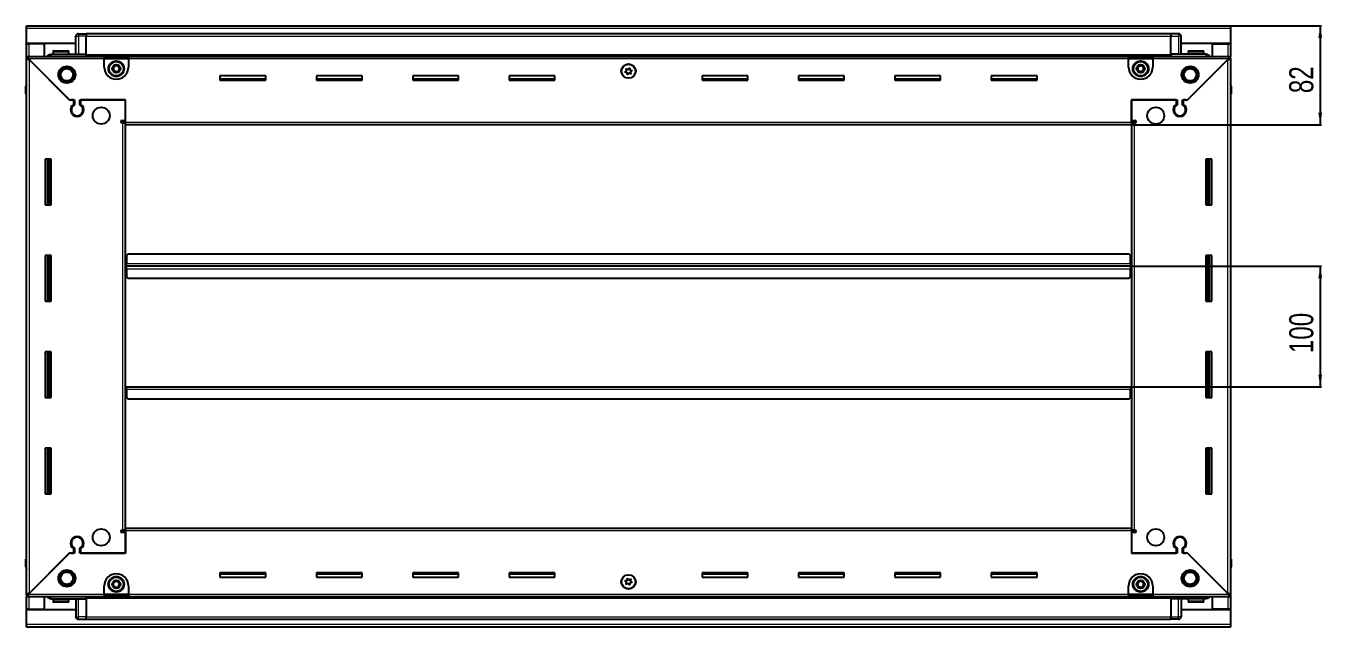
# Model space of a CAD drawing. Header units: millimetres. Extents: x 1415 to 5100, y -465 to 1603.
# Drawn here: x 4024 to 5100, y 927 to 1426 of the extents above; entities that cross this region are included whole.
import ezdxf

# ---------------------------------------------------------------- set-up
doc = ezdxf.new("R2010")
doc.units = ezdxf.units.MM
doc.layers.add('FORMAT', color=7, linetype='Continuous')
doc.styles.add('SLDTEXTSTYLE0', font='TXT', dxfattribs={"width": 0.75})
doc.dimstyles.new('SLDDIMSTYLE0', dxfattribs={"dimtxt": 20, "dimasz": 10, "dimexe": 0, "dimexo": 0.0625, "dimgap": 5, "dimtad": 2, "dimdec": 1, "dimrnd": 1e-09, "dimzin": 12, "dimdsep": 46, "dimtxsty": 'SLDTEXTSTYLE0', "dimsah": 1, "dimcen": 0.09, "dimadec": 0, "dimazin": 3, "dimtfac": 1, "dimtofl": 0, "dimtmove": 0, "dimatfit": 3, "dimfxl": 0, "dimfrac": 2, "dimtolj": 1, "dimtzin": 12, "dimarcsym": 0})

# ---------------------------------------------------------------- blocks, each defined once
blk = doc.blocks.new('_D_6')
at = {"layer": 'FORMAT'}
for p, q in [((5024, 1425.8), (5099.5, 1425.8)), ((5098.5, 1425.8), (5098.5, 1343.8)), ((4942, 1343.8), (5099.5, 1343.8))]:
    blk.add_line(p, q, dxfattribs=at)
for points in [[(5098.5, 1425.8), (5096.9, 1415.8), (5100, 1415.8)], [(5098.5, 1343.8), (5100, 1353.8), (5096.9, 1353.8)]]:
    blk.add_solid(points, dxfattribs=at)
at = {"layer": 'FORMAT', "insert": (5072.7, 1370), "char_height": 20, "attachment_point": 1, "rotation": 90, "style": 'SLDTEXTSTYLE0'}
blk.add_mtext('82', dxfattribs=at)
blk = doc.blocks.new('_D_7')
at = {"layer": 'FORMAT'}
for p, q in [((4941, 1226.3), (5099.5, 1226.3)), ((5098.5, 1226.3), (5098.5, 1126.3)), ((4941, 1126.3), (5099.5, 1126.3))]:
    blk.add_line(p, q, dxfattribs=at)
for points in [[(5098.5, 1226.3), (5096.9, 1216.3), (5100, 1216.3)], [(5098.5, 1126.3), (5100, 1136.3), (5096.9, 1136.3)]]:
    blk.add_solid(points, dxfattribs=at)
at = {"layer": 'FORMAT', "insert": (5072.7, 1154.2), "char_height": 20, "attachment_point": 1, "rotation": 90, "style": 'SLDTEXTSTYLE0'}
blk.add_mtext('100', dxfattribs=at)

msp = doc.modelspace()

# ---------------------------------------------------------------- linework, layer by layer
at = {"color": 7, "linetype": 'Continuous', "lineweight": 25}
for p, q in [((4024.96, 1425.82), (5023.96, 1425.82)), ((4024.96, 1423.72), (4024.96, 1425.82)), ((4024.96, 1411.32), (4024.96, 1423.72)), ((5023.96, 1425.82), (5023.96, 1423.72)), ((5023.96, 1423.72), (5023.96, 1411.32)), ((4065.96, 1411.32), (4024.96, 1411.32)), ((4024.96, 1410.82), (4024.96, 1411.32)), ((4024.96, 1400.57), (4024.96, 1410.82)), ((4024.96, 1410.82), (4027.06, 1410.82)), ((4026.46, 1410.82), (4026.46, 1411.32)), ((4039.96, 1410.82), (4027.06, 1410.82)), ((4039.96, 1400.57), (4039.96, 1410.82)), ((4065.96, 1402.32), (4065.96, 1417.32)), ((4066.63, 1418.82), (4066.63, 1418.82)), ((4067.96, 1419.32), (4074.46, 1419.32)), ((4067.96, 1419.32), (4074.46, 1419.32)), ((4074.46, 1419.32), (4074.46, 1419.32)), ((4074.46, 1419.32), (4074.46, 1419.32)), ((4074.46, 1419.32), (4074.46, 1417.32)), ((4974.46, 1419.17), (4074.46, 1419.17)), ((4074.46, 1402.32), (4074.46, 1417.32)), ((4974.46, 1419.32), (4974.46, 1419.32)), ((4980.96, 1419.32), (4974.46, 1419.32)), ((4980.96, 1419.32), (4974.46, 1419.32)), ((4974.46, 1419.32), (4974.46, 1417.32)), ((4974.46, 1402.32), (4974.46, 1417.32)), ((4982.96, 1417.32), (4982.96, 1417.32)), ((4982.96, 1402.32), (4982.96, 1417.32)), ((5023.96, 1411.32), (4982.96, 1411.32)), ((5008.96, 1410.82), (5021.86, 1410.82)), ((5008.96, 1400.57), (5008.96, 1410.82)), ((5021.86, 1410.82), (5023.96, 1410.82)), ((5022.46, 1410.82), (5022.46, 1411.32)), ((5023.96, 1410.82), (5023.96, 1411.32)), ((5023.96, 1410.82), (5023.96, 1400.57)), ((4024.96, 1399.07), (4024.96, 1400.57)), ((4024.96, 1400.57), (4025.96, 1400.57)), ((4024.96, 1398.57), (4024.96, 1399.07)), ((4024.96, 1399.07), (4025.96, 1399.07)), ((4024.96, 954.07), (4024.96, 1398.57)), ((4026.46, 1398.57), (4024.96, 1398.57)), ((4025.96, 1399.07), (4025.96, 1400.57)), ((4025.96, 1400.57), (4089.46, 1400.57)), ((4026.56, 1398.47), (4060.46, 1364.57)), ((4045.46, 1402.32), (4074.46, 1402.32)), ((4046.96, 1404.22), (4046.96, 1402.32)), ((4047.76, 1405.02), (4059.16, 1405.02)), ((4059.96, 1402.32), (4059.96, 1404.22)), ((4074.38, 1400.57), (4074.46, 1402.29)), ((4074.46, 1402.32), (4074.46, 1401.82)), ((4074.46, 1401.17), (4974.46, 1401.17)), ((4089.46, 1398.47), (4089.46, 1400.57)), ((4089.46, 1400.57), (4109.46, 1400.57)), ((4089.46, 1399.07), (4109.46, 1399.07)), ((4089.46, 1391.57), (4089.46, 1398.47)), ((4109.46, 1400.57), (4939.46, 1400.57)), ((4109.46, 1400.57), (4109.46, 1398.47)), ((4109.46, 1398.47), (4109.46, 1391.57)), ((4939.46, 1398.47), (4939.46, 1400.57)), ((4939.46, 1400.57), (4959.46, 1400.57)), ((4939.46, 1399.07), (4959.46, 1399.07)), ((4939.46, 1391.57), (4939.46, 1398.47)), ((4959.46, 1400.57), (4959.46, 1398.47)), ((4959.46, 1400.57), (5022.96, 1400.57)), ((4959.46, 1398.47), (4959.46, 1391.57)), ((5003.46, 1402.32), (4974.46, 1402.32)), ((4974.46, 1402.32), (4974.46, 1401.82)), ((4974.46, 1402.29), (4974.53, 1400.57)), ((4988.46, 1364.57), (5022.36, 1398.47)), ((4988.96, 1404.22), (4988.96, 1402.32)), ((4989.76, 1405.02), (5001.16, 1405.02)), ((5001.96, 1402.32), (5001.96, 1404.22)), ((5022.46, 1398.57), (5023.96, 1398.57)), ((5022.96, 1399.07), (5022.96, 1400.57)), ((5022.96, 1400.57), (5023.96, 1400.57)), ((5022.96, 1399.07), (5023.96, 1399.07)), ((5023.96, 1399.07), (5023.96, 1400.57)), ((5023.96, 1399.07), (5023.96, 1398.57)), ((5023.96, 1398.57), (5023.96, 954.07)), ((4061.16, 1363.87), (4027.06, 1397.97)), ((5021.86, 1397.97), (4987.76, 1363.87)), ((4223.46, 1384.32), (4185.46, 1384.32)), ((4185.46, 1384.32), (4185.46, 1380.82)), ((4223.46, 1381.57), (4185.46, 1381.57)), ((4185.46, 1380.82), (4223.46, 1380.82)), ((4223.46, 1380.82), (4223.46, 1384.32)), ((4303.46, 1384.32), (4265.46, 1384.32)), ((4265.46, 1384.32), (4265.46, 1380.82)), ((4303.46, 1381.57), (4265.46, 1381.57)), ((4265.46, 1380.82), (4303.46, 1380.82)), ((4303.46, 1380.82), (4303.46, 1384.32)), ((4383.46, 1384.32), (4345.46, 1384.32)), ((4345.46, 1384.32), (4345.46, 1380.82)), ((4383.46, 1381.57), (4345.46, 1381.57)), ((4345.46, 1380.82), (4383.46, 1380.82)), ((4383.46, 1380.82), (4383.46, 1384.32)), ((4463.46, 1384.32), (4425.46, 1384.32)), ((4425.46, 1384.32), (4425.46, 1380.82)), ((4463.46, 1381.57), (4425.46, 1381.57)), ((4425.46, 1380.82), (4463.46, 1380.82)), ((4463.46, 1380.82), (4463.46, 1384.32)), ((4623.46, 1384.32), (4585.46, 1384.32)), ((4585.46, 1384.32), (4585.46, 1380.82)), ((4623.46, 1381.57), (4585.46, 1381.57)), ((4585.46, 1380.82), (4623.46, 1380.82)), ((4623.46, 1380.82), (4623.46, 1384.32)), ((4703.46, 1384.32), (4665.46, 1384.32)), ((4665.46, 1384.32), (4665.46, 1380.82)), ((4703.46, 1381.57), (4665.46, 1381.57)), ((4665.46, 1380.82), (4703.46, 1380.82)), ((4703.46, 1380.82), (4703.46, 1384.32)), ((4783.46, 1384.32), (4745.46, 1384.32)), ((4745.46, 1384.32), (4745.46, 1380.82)), ((4783.46, 1381.57), (4745.46, 1381.57)), ((4745.46, 1380.82), (4783.46, 1380.82)), ((4783.46, 1380.82), (4783.46, 1384.32)), ((4863.46, 1384.32), (4825.46, 1384.32)), ((4825.46, 1384.32), (4825.46, 1380.82)), ((4863.46, 1381.57), (4825.46, 1381.57)), ((4825.46, 1380.82), (4863.46, 1380.82)), ((4863.46, 1380.82), (4863.46, 1384.32)), ((5023.96, 1377.15), (5023.96, 1377.15)), ((4024.46, 1375.82), (4024.46, 1369.32)), ((4024.46, 1369.32), (4024.46, 1375.82)), ((4024.46, 1369.32), (4024.46, 1369.32)), ((4024.96, 1369.32), (4024.46, 1369.32)), ((4024.61, 1369.32), (4024.61, 983.32)), ((5023.96, 1369.32), (5024.46, 1369.32)), ((5024.31, 983.32), (5024.31, 1369.32)), ((5024.46, 1375.82), (5024.46, 1369.32)), ((5024.46, 1369.32), (5024.46, 1375.82)), ((5024.46, 1369.32), (5024.46, 1369.32)), ((5024.46, 1369.32), (5024.46, 1369.32)), ((4060.46, 1364.57), (4064.66, 1364.57)), ((4061.86, 1364.57), (4061.16, 1363.87)), ((4063.96, 1364.57), (4061.86, 1364.57)), ((4063.96, 1364.57), (4063.96, 1360.68)), ((4064.66, 1364.57), (4064.66, 1360.29)), ((4069.26, 1364.57), (4106.96, 1364.57)), ((4069.26, 1360.29), (4069.26, 1364.57)), ((4069.96, 1360.68), (4069.96, 1364.57)), ((4106.96, 1364.57), (4069.96, 1364.57)), ((4106.96, 1347.32), (4106.96, 1364.57)), ((4106.96, 1345.92), (4106.96, 1364.57)), ((4941.96, 1364.57), (4941.96, 1347.32)), ((4978.96, 1364.57), (4941.96, 1364.57)), ((4941.96, 1364.57), (4979.66, 1364.57)), ((4941.96, 1345.92), (4941.96, 1364.57)), ((4978.96, 1364.57), (4978.96, 1360.68)), ((4979.66, 1364.57), (4979.66, 1360.29)), ((4984.26, 1364.57), (4988.46, 1364.57)), ((4984.26, 1360.29), (4984.26, 1364.57)), ((4987.06, 1364.57), (4984.96, 1364.57)), ((4984.96, 1360.68), (4984.96, 1364.57)), ((4987.76, 1363.87), (4987.06, 1364.57)), ((4064.96, 1351.71), (4064.96, 1350.95)), ((4104.11, 1347.32), (4106.96, 1347.32)), ((4104.86, 1345.32), (4104.11, 1345.32)), ((4104.86, 1345.32), (4106.96, 1345.32)), ((4106.96, 1346.32), (4104.96, 1346.32)), ((4104.96, 1346.32), (4104.96, 1345.32)), ((4106.96, 1343.82), (4106.96, 1345.92)), ((4941.96, 1347.32), (4944.81, 1347.32)), ((4943.96, 1346.32), (4941.96, 1346.32)), ((4941.96, 1345.92), (4941.96, 1343.82)), ((4941.96, 1345.32), (4944.06, 1345.32)), ((4943.96, 1345.32), (4943.96, 1346.32)), ((4944.81, 1345.32), (4944.06, 1345.32)), ((4983.96, 1351.71), (4983.96, 1350.95)), ((4106.96, 1008.82), (4106.96, 1343.82)), ((4941.96, 1343.82), (4106.96, 1343.82)), ((4941.96, 1343.82), (4941.96, 1008.82)), ((4045.46, 1315.32), (4040.46, 1315.32)), ((4040.46, 1315.32), (4040.46, 1277.32)), ((4042.61, 1277.32), (4042.61, 1315.32)), ((4044.4, 1277.32), (4044.4, 1315.32)), ((4044.43, 1277.32), (4044.43, 1315.32)), ((4045.46, 1277.32), (4045.46, 1315.32)), ((5003.46, 1315.32), (5003.46, 1277.32)), ((5008.46, 1315.32), (5003.46, 1315.32)), ((5004.48, 1315.32), (5004.48, 1277.32)), ((5004.51, 1315.32), (5004.51, 1277.32)), ((5006.31, 1315.32), (5006.31, 1277.32)), ((5008.46, 1277.32), (5008.46, 1315.32)), ((4040.46, 1277.32), (4045.46, 1277.32)), ((5003.46, 1277.32), (5008.46, 1277.32)), ((4045.46, 1235.32), (4040.46, 1235.32)), ((4040.46, 1235.32), (4040.46, 1197.32)), ((4042.61, 1197.32), (4042.61, 1235.32)), ((4044.4, 1197.32), (4044.4, 1235.32)), ((4044.43, 1197.32), (4044.43, 1235.32)), ((4045.46, 1197.32), (4045.46, 1235.32)), ((4107.71, 1226.32), (4106.96, 1226.32)), ((4107.96, 1229.17), (4107.71, 1229.17)), ((4107.71, 1229.17), (4107.71, 1226.32)), ((4107.71, 1226.32), (4107.71, 1223.47)), ((4108.96, 1236.32), (4107.96, 1235.32)), ((4107.96, 1235.32), (4107.96, 1228.42)), ((4107.96, 1226.32), (4107.96, 1228.42)), ((4107.96, 1224.22), (4107.96, 1226.32)), ((4940.96, 1226.32), (4107.96, 1226.32)), ((4939.96, 1236.32), (4108.96, 1236.32)), ((4940.96, 1235.32), (4939.96, 1236.32)), ((4940.96, 1228.42), (4940.96, 1235.32)), ((4941.21, 1229.17), (4940.96, 1229.17)), ((4940.96, 1228.42), (4940.96, 1226.32)), ((4940.96, 1226.32), (4940.96, 1224.22)), ((4941.21, 1226.32), (4941.21, 1229.17)), ((4941.21, 1223.47), (4941.21, 1226.32)), ((4941.96, 1226.32), (4941.21, 1226.32)), ((5003.46, 1235.32), (5003.46, 1197.32)), ((5008.46, 1235.32), (5003.46, 1235.32)), ((5004.48, 1235.32), (5004.48, 1197.32)), ((5004.51, 1235.32), (5004.51, 1197.32)), ((5006.31, 1235.32), (5006.31, 1197.32)), ((5008.46, 1197.32), (5008.46, 1235.32)), ((4107.71, 1223.47), (4107.96, 1223.47)), ((4107.96, 1224.22), (4107.96, 1217.32)), ((4107.96, 1217.32), (4108.96, 1216.32)), ((4108.96, 1216.32), (4939.96, 1216.32)), ((4939.96, 1216.32), (4940.96, 1217.32)), ((4940.96, 1217.32), (4940.96, 1224.22)), ((4940.96, 1223.47), (4941.21, 1223.47)), ((4040.46, 1197.32), (4045.46, 1197.32)), ((5003.46, 1197.32), (5008.46, 1197.32)), ((4045.46, 1155.32), (4040.46, 1155.32)), ((4040.46, 1155.32), (4040.46, 1117.32)), ((4042.61, 1117.32), (4042.61, 1155.32)), ((4044.4, 1117.32), (4044.4, 1155.32)), ((4044.43, 1117.32), (4044.43, 1155.32)), ((4045.46, 1117.32), (4045.46, 1155.32)), ((5003.46, 1155.32), (5003.46, 1117.32)), ((5008.46, 1155.32), (5003.46, 1155.32)), ((5004.48, 1155.32), (5004.48, 1117.32)), ((5004.51, 1155.32), (5004.51, 1117.32)), ((5006.31, 1155.32), (5006.31, 1117.32)), ((5008.46, 1117.32), (5008.46, 1155.32)), ((4106.96, 1126.32), (4107.71, 1126.32)), ((4107.71, 1126.32), (4107.71, 1123.47)), ((4107.71, 1123.47), (4107.96, 1123.47)), ((4107.96, 1124.22), (4107.96, 1126.32)), ((4107.96, 1126.32), (4940.96, 1126.32)), ((4107.96, 1124.22), (4107.96, 1117.32)), ((4940.96, 1126.32), (4940.96, 1124.22)), ((4940.96, 1117.32), (4940.96, 1124.22)), ((4940.96, 1123.47), (4941.21, 1123.47)), ((4941.21, 1123.47), (4941.21, 1126.32)), ((4941.21, 1126.32), (4941.96, 1126.32)), ((4040.46, 1117.32), (4045.46, 1117.32)), ((4107.96, 1117.32), (4108.96, 1116.32)), ((4108.96, 1116.32), (4939.96, 1116.32)), ((4939.96, 1116.32), (4940.96, 1117.32)), ((5003.46, 1117.32), (5008.46, 1117.32)), ((4045.46, 1075.32), (4040.46, 1075.32)), ((4040.46, 1075.32), (4040.46, 1037.32)), ((4042.61, 1037.32), (4042.61, 1075.32)), ((4044.4, 1037.32), (4044.4, 1075.32)), ((4044.43, 1037.32), (4044.43, 1075.32)), ((4045.46, 1037.32), (4045.46, 1075.32)), ((5003.46, 1075.32), (5003.46, 1037.32)), ((5008.46, 1075.32), (5003.46, 1075.32)), ((5004.48, 1075.32), (5004.48, 1037.32)), ((5004.51, 1075.32), (5004.51, 1037.32)), ((5006.31, 1075.32), (5006.31, 1037.32)), ((5008.46, 1037.32), (5008.46, 1075.32)), ((4040.46, 1037.32), (4045.46, 1037.32)), ((5003.46, 1037.32), (5008.46, 1037.32)), ((4064.96, 1001.7), (4064.96, 1000.94)), ((4104.11, 1007.32), (4104.86, 1007.32)), ((4106.96, 1005.32), (4104.11, 1005.32)), ((4106.96, 1007.32), (4104.86, 1007.32)), ((4104.96, 1007.32), (4104.96, 1006.32)), ((4104.96, 1006.32), (4106.96, 1006.32)), ((4106.96, 1006.72), (4106.96, 1008.82)), ((4106.96, 1008.82), (4941.96, 1008.82)), ((4106.96, 1006.72), (4106.96, 988.07)), ((4106.96, 988.07), (4106.96, 1005.32)), ((4941.96, 1008.82), (4941.96, 1006.72)), ((4944.06, 1007.32), (4941.96, 1007.32)), ((4941.96, 1006.72), (4941.96, 988.07)), ((4941.96, 1006.32), (4943.96, 1006.32)), ((4941.96, 1005.32), (4941.96, 988.07)), ((4944.81, 1005.32), (4941.96, 1005.32)), ((4943.96, 1006.32), (4943.96, 1007.32)), ((4944.06, 1007.32), (4944.81, 1007.32)), ((4983.96, 1001.7), (4983.96, 1000.94)), ((4063.96, 991.96), (4063.96, 988.07)), ((4064.66, 992.36), (4064.66, 988.07)), ((4069.26, 988.07), (4069.26, 992.36)), ((4069.96, 988.07), (4069.96, 991.96)), ((4978.96, 991.96), (4978.96, 988.07)), ((4979.66, 992.36), (4979.66, 988.07)), ((4984.26, 988.07), (4984.26, 992.36)), ((4984.96, 988.07), (4984.96, 991.96)), ((4024.46, 983.32), (4024.46, 983.32)), ((4024.46, 976.82), (4024.46, 983.32)), ((4024.46, 983.32), (4024.46, 983.32)), ((4024.46, 983.32), (4024.46, 976.82)), ((4024.96, 983.32), (4024.46, 983.32)), ((4060.46, 988.07), (4026.56, 954.17)), ((4027.06, 954.67), (4061.16, 988.77)), ((4064.66, 988.07), (4060.46, 988.07)), ((4061.16, 988.77), (4061.86, 988.07)), ((4061.86, 988.07), (4063.96, 988.07)), ((4106.96, 988.07), (4069.26, 988.07)), ((4069.96, 988.07), (4106.96, 988.07)), ((4941.96, 988.07), (4978.96, 988.07)), ((4979.66, 988.07), (4941.96, 988.07)), ((4988.46, 988.07), (4984.26, 988.07)), ((4984.96, 988.07), (4987.06, 988.07)), ((4987.06, 988.07), (4987.76, 988.77)), ((4987.76, 988.77), (5021.86, 954.67)), ((5022.36, 954.17), (4988.46, 988.07)), ((5023.96, 983.32), (5024.46, 983.32)), ((5024.46, 983.32), (5024.46, 983.32)), ((5024.46, 976.82), (5024.46, 983.32)), ((5024.46, 983.32), (5024.46, 976.82)), ((4024.96, 975.5), (4024.96, 975.5)), ((4223.46, 971.82), (4185.46, 971.82)), ((4185.46, 971.82), (4185.46, 968.32)), ((4185.46, 971.07), (4223.46, 971.07)), ((4185.46, 968.32), (4223.46, 968.32)), ((4223.46, 968.32), (4223.46, 971.82)), ((4303.46, 971.82), (4265.46, 971.82)), ((4265.46, 971.82), (4265.46, 968.32)), ((4265.46, 971.07), (4303.46, 971.07)), ((4265.46, 968.32), (4303.46, 968.32)), ((4303.46, 968.32), (4303.46, 971.82)), ((4383.46, 971.82), (4345.46, 971.82)), ((4345.46, 971.82), (4345.46, 968.32)), ((4345.46, 971.07), (4383.46, 971.07)), ((4345.46, 968.32), (4383.46, 968.32)), ((4383.46, 968.32), (4383.46, 971.82)), ((4463.46, 971.82), (4425.46, 971.82)), ((4425.46, 971.82), (4425.46, 968.32)), ((4425.46, 971.07), (4463.46, 971.07)), ((4425.46, 968.32), (4463.46, 968.32)), ((4463.46, 968.32), (4463.46, 971.82)), ((4623.46, 971.82), (4585.46, 971.82)), ((4585.46, 971.82), (4585.46, 968.32)), ((4585.46, 971.07), (4623.46, 971.07)), ((4585.46, 968.32), (4623.46, 968.32)), ((4623.46, 968.32), (4623.46, 971.82)), ((4703.46, 971.82), (4665.46, 971.82)), ((4665.46, 971.82), (4665.46, 968.32)), ((4665.46, 971.07), (4703.46, 971.07)), ((4665.46, 968.32), (4703.46, 968.32)), ((4703.46, 968.32), (4703.46, 971.82)), ((4783.46, 971.82), (4745.46, 971.82)), ((4745.46, 971.82), (4745.46, 968.32)), ((4745.46, 971.07), (4783.46, 971.07)), ((4745.46, 968.32), (4783.46, 968.32)), ((4783.46, 968.32), (4783.46, 971.82)), ((4863.46, 971.82), (4825.46, 971.82)), ((4825.46, 971.82), (4825.46, 968.32)), ((4825.46, 971.07), (4863.46, 971.07)), ((4825.46, 968.32), (4863.46, 968.32)), ((4863.46, 968.32), (4863.46, 971.82)), ((4089.46, 954.17), (4089.46, 961.07)), ((4109.46, 961.07), (4109.46, 954.17)), ((4939.46, 954.17), (4939.46, 961.07)), ((4959.46, 961.07), (4959.46, 954.17)), ((4024.96, 953.57), (4024.96, 954.07)), ((4026.46, 954.07), (4024.96, 954.07)), ((4024.96, 953.57), (4024.96, 952.07)), ((4025.96, 953.57), (4024.96, 953.57)), ((4024.96, 941.82), (4024.96, 952.07)), ((4025.96, 952.07), (4024.96, 952.07)), ((4025.96, 953.57), (4025.96, 952.07)), ((4089.46, 952.07), (4025.96, 952.07)), ((4039.96, 941.82), (4039.96, 952.07)), ((4045.46, 950.32), (4074.46, 950.32)), ((4046.96, 950.32), (4046.96, 948.42)), ((4051.53, 947.62), (4047.76, 947.62)), ((4059.16, 947.62), (4051.53, 947.62)), ((4059.96, 948.42), (4059.96, 950.32)), ((4065.96, 950.32), (4065.96, 935.32)), ((4074.46, 950.36), (4074.38, 952.07)), ((4974.46, 951.47), (4074.46, 951.47)), ((4074.46, 950.32), (4074.46, 950.82)), ((4074.46, 950.32), (4074.46, 935.32)), ((4089.46, 952.07), (4089.46, 954.17)), ((4109.46, 953.57), (4089.46, 953.57)), ((4109.46, 952.07), (4089.46, 952.07)), ((4109.46, 954.17), (4109.46, 952.07)), ((4939.46, 952.07), (4109.46, 952.07)), ((4939.46, 952.07), (4939.46, 954.17)), ((4959.46, 953.57), (4939.46, 953.57)), ((4959.46, 952.07), (4939.46, 952.07)), ((4959.46, 954.17), (4959.46, 952.07)), ((5022.96, 952.07), (4959.46, 952.07)), ((4974.53, 952.07), (4974.46, 950.36)), ((4974.46, 950.32), (4974.46, 950.82)), ((5003.46, 950.32), (4974.46, 950.32)), ((4974.46, 950.32), (4974.46, 935.32)), ((4982.96, 950.32), (4982.96, 935.32)), ((4988.96, 950.32), (4988.96, 948.42)), ((4996.75, 947.62), (4989.76, 947.62)), ((5001.16, 947.62), (4996.75, 947.62)), ((5001.96, 948.42), (5001.96, 950.32)), ((5008.96, 941.82), (5008.96, 952.07)), ((5022.46, 954.07), (5023.96, 954.07)), ((5022.96, 953.57), (5022.96, 952.07)), ((5023.96, 953.57), (5022.96, 953.57)), ((5023.96, 952.07), (5022.96, 952.07)), ((5023.96, 954.07), (5023.96, 953.57)), ((5023.96, 953.57), (5023.96, 952.07)), ((5023.96, 952.07), (5023.96, 941.82)), ((4027.06, 941.82), (4024.96, 941.82)), ((4024.96, 941.32), (4024.96, 941.82)), ((4024.96, 928.92), (4024.96, 941.32)), ((4024.96, 941.32), (4065.96, 941.32)), ((4026.46, 941.32), (4026.46, 941.82)), ((4027.06, 941.82), (4039.96, 941.82)), ((4982.96, 941.32), (5023.96, 941.32)), ((5021.86, 941.82), (5008.96, 941.82)), ((5023.96, 941.82), (5021.86, 941.82)), ((5022.46, 941.32), (5022.46, 941.82)), ((5023.96, 941.32), (5023.96, 941.82)), ((5023.96, 941.32), (5023.96, 928.92)), ((4024.96, 926.82), (4024.96, 928.92)), ((5023.96, 926.82), (4024.96, 926.82)), ((4065.96, 935.32), (4065.96, 935.32)), ((4067.96, 933.32), (4074.46, 933.32)), ((4067.96, 933.32), (4074.46, 933.32)), ((4074.46, 933.32), (4074.46, 935.32)), ((4074.46, 933.47), (4974.46, 933.47)), ((4074.46, 933.32), (4074.46, 933.32)), ((4974.46, 933.32), (4974.46, 935.32)), ((4980.96, 933.32), (4974.46, 933.32)), ((4974.46, 933.32), (4974.46, 933.32)), ((4974.46, 933.32), (4974.46, 933.32)), ((4980.96, 933.32), (4974.46, 933.32)), ((4982.28, 933.82), (4982.28, 933.82)), ((5023.96, 928.92), (5023.96, 926.82))]:
    msp.add_line(p, q, dxfattribs=at)
at = {"color": 8, "linetype": 'Continuous', "lineweight": 18}
for p, q in [((5023.96, 1423.72), (4024.96, 1423.72)), ((4027.06, 1410.82), (4027.06, 1411.32)), ((4027.06, 1400.57), (4027.06, 1410.82)), ((4065.96, 1417.32), (4067.96, 1417.32)), ((4067.96, 1419.32), (4067.96, 1417.32)), ((4067.96, 1417.32), (4067.96, 1402.32)), ((4074.46, 1417.32), (4067.96, 1417.32)), ((4974.46, 1417.17), (4074.46, 1417.17)), ((4974.46, 1417.32), (4980.96, 1417.32)), ((4980.96, 1419.32), (4980.96, 1417.32)), ((4982.96, 1417.32), (4980.96, 1417.32)), ((4980.96, 1417.32), (4980.96, 1402.32)), ((5021.86, 1411.32), (5021.86, 1410.82)), ((5021.86, 1410.82), (5021.86, 1400.57)), ((4089.46, 1398.47), (4026.56, 1398.47)), ((4046.96, 1404.22), (4059.96, 1404.22)), ((4974.46, 1401.82), (4074.46, 1401.82)), ((4974.46, 1400.59), (4074.46, 1400.59)), ((4089.46, 1398.47), (4109.46, 1398.47)), ((4939.46, 1398.47), (4109.46, 1398.47)), ((4939.46, 1398.47), (4959.46, 1398.47)), ((5022.36, 1398.47), (4959.46, 1398.47)), ((4988.96, 1404.22), (5001.96, 1404.22)), ((4027.06, 1397.97), (4027.06, 954.67)), ((5021.86, 954.67), (5021.86, 1397.97)), ((4024.96, 1375.82), (4024.46, 1375.82)), ((5023.96, 1375.82), (5024.46, 1375.82)), ((4104.86, 1007.32), (4104.86, 1345.32)), ((4106.96, 1345.92), (4941.96, 1345.92)), ((4944.06, 1345.32), (4944.06, 1007.32)), ((4041.96, 1315.32), (4041.96, 1277.32)), ((4043.19, 1315.32), (4043.19, 1277.32)), ((5005.72, 1277.32), (5005.72, 1315.32)), ((5006.96, 1277.32), (5006.96, 1315.32)), ((4041.96, 1235.32), (4041.96, 1197.32)), ((4043.19, 1235.32), (4043.19, 1197.32)), ((4940.96, 1228.42), (4107.96, 1228.42)), ((5005.72, 1197.32), (5005.72, 1235.32)), ((5006.96, 1197.32), (5006.96, 1235.32)), ((4107.96, 1224.22), (4940.96, 1224.22)), ((4041.96, 1155.32), (4041.96, 1117.32)), ((4043.19, 1155.32), (4043.19, 1117.32)), ((5005.72, 1117.32), (5005.72, 1155.32)), ((5006.96, 1117.32), (5006.96, 1155.32)), ((4107.96, 1124.22), (4940.96, 1124.22)), ((4041.96, 1075.32), (4041.96, 1037.32)), ((4043.19, 1075.32), (4043.19, 1037.32)), ((5005.72, 1037.32), (5005.72, 1075.32)), ((5006.96, 1037.32), (5006.96, 1075.32)), ((4941.96, 1006.72), (4106.96, 1006.72)), ((4024.96, 976.82), (4024.46, 976.82)), ((5023.96, 976.82), (5024.46, 976.82)), ((4026.56, 954.17), (4089.46, 954.17)), ((4027.06, 941.82), (4027.06, 952.07)), ((4051.26, 948.42), (4046.96, 948.42)), ((4059.96, 948.42), (4051.26, 948.42)), ((4067.96, 935.32), (4067.96, 950.32)), ((4074.46, 952.06), (4974.46, 952.06)), ((4074.46, 950.82), (4974.46, 950.82)), ((4109.46, 954.17), (4089.46, 954.17)), ((4109.46, 954.17), (4939.46, 954.17)), ((4959.46, 954.17), (4939.46, 954.17)), ((4959.46, 954.17), (5022.36, 954.17)), ((4980.96, 935.32), (4980.96, 950.32)), ((4996.93, 948.42), (4988.96, 948.42)), ((5001.96, 948.42), (4996.93, 948.42)), ((5021.86, 952.07), (5021.86, 941.82)), ((4027.06, 941.32), (4027.06, 941.82)), ((5021.86, 941.82), (5021.86, 941.32)), ((5023.96, 928.92), (4024.96, 928.92)), ((4065.96, 935.32), (4067.96, 935.32)), ((4067.96, 933.32), (4067.96, 935.32)), ((4074.46, 935.32), (4067.96, 935.32)), ((4074.46, 935.47), (4974.46, 935.47)), ((4974.46, 935.32), (4980.96, 935.32)), ((4982.96, 935.32), (4980.96, 935.32)), ((4980.96, 933.32), (4980.96, 935.32))]:
    msp.add_line(p, q, dxfattribs=at)
at = {"color": 7, "linetype": 'Continuous', "lineweight": 25, "flags": 128}
for points in [[(4982.81, 1418.08), (4982.92, 1417.71), (4982.96, 1417.32)], [(4066.1, 934.57), (4065.99, 934.93), (4065.96, 935.32)]]:
    msp.add_lwpolyline(points, dxfattribs=at)
at = {"color": 7, "linetype": 'Continuous', "lineweight": 25}
for centre, radius in [((4058.46, 1385.32), 7), ((4058.46, 1385.32), 6.03), ((4058.46, 1385.32), 5.1), ((4099.46, 1390.32), 6.5), ((4099.46, 1390.32), 3.46), ((4524.46, 1388.32), 6), ((4524.46, 1388.17), 5.79), ((4524.46, 1388.17), 1.85), ((4949.46, 1390.32), 6.5), ((4949.46, 1390.32), 3.46), ((4990.46, 1385.32), 7), ((4990.46, 1385.32), 6.03), ((4990.46, 1385.32), 5.1), ((4086.96, 1351.32), 7), ((4961.96, 1351.32), 7), ((4086.96, 1001.32), 7), ((4961.96, 1001.32), 7), ((4058.46, 967.32), 7), ((4058.46, 967.32), 6.03), ((4058.46, 967.32), 5.1), ((4099.46, 962.32), 6.5), ((4524.46, 964.32), 6), ((4524.46, 964.47), 5.79), ((4949.46, 962.32), 6.5), ((4990.46, 967.32), 7), ((4990.46, 967.32), 6.03), ((4990.46, 967.32), 5.1), ((4099.46, 962.32), 3.46), ((4524.46, 964.47), 1.85), ((4949.46, 962.32), 3.46)]:
    msp.add_circle(centre, radius, dxfattribs=at)
at = {"color": 8, "linetype": 'Continuous', "lineweight": 18}
for centre in [(4099.46, 1390.32), (4949.46, 1390.32), (4099.46, 962.32), (4949.46, 962.32)]:
    msp.add_circle(centre, 5.7, dxfattribs=at)
at = {"color": 7, "linetype": 'Continuous', "lineweight": 25}
for centre, radius, start, end in [((4067.96, 1417.32), 2, 90, 180), ((4067.96, 1417.32), 2, 90, 131.40962), ((4980.96, 1417.32), 2, 0, 90), ((4047.76, 1404.22), 0.8, 90, 180), ((4059.16, 1404.22), 0.8, 0, 90), ((4065.76, 1402.52), 0.2, 270, 0), ((4983.16, 1402.52), 0.2, 180, 270), ((4989.76, 1404.22), 0.8, 90, 180), ((5001.16, 1404.22), 0.8, 0, 90), ((4099.46, 1391.57), 10, 180, 270), ((4099.46, 1390.32), 2.5, 134.01559, 194.01559), ((4099.46, 1390.32), 2.5, 194.01559, 254.01559), ((4099.46, 1390.32), 2.5, 74.01559, 134.01559), ((4099.46, 1390.32), 2.5, 254.01559, 314.01559), ((4099.46, 1391.57), 10, 270, 0), ((4099.46, 1390.32), 2.5, 14.01559, 74.01559), ((4099.46, 1390.32), 2.5, 314.01559, 14.01559), ((4949.46, 1391.57), 10, 180, 270), ((4949.46, 1390.32), 2.5, 160.11158, 220.11158), ((4949.46, 1390.32), 2.5, 100.11158, 160.11158), ((4949.46, 1390.32), 2.5, 220.11158, 280.11158), ((4949.46, 1390.32), 2.5, 40.11158, 100.11158), ((4949.46, 1391.57), 10, 270, 0), ((4949.46, 1390.32), 2.5, 280.11158, 340.11158), ((4949.46, 1390.32), 2.5, 340.11158, 40.11158), ((4026.46, 1375.82), 2, 138.59038, 180), ((5022.46, 1375.82), 2, 33.78451, 41.40962), ((5022.46, 1375.82), 2, 0, 41.39416), ((5022.46, 1375.82), 2, 360, 19.56674), ((4066.96, 1356.07), 5.5, 123.05573, 56.94427), ((4066.96, 1356.07), 4.8, 118.63099, 61.36901), ((4981.96, 1356.07), 5.5, 123.05573, 56.94427), ((4981.96, 1356.07), 4.8, 118.63099, 61.36901), ((4104.11, 1346.32), 1, 90, 270), ((4944.81, 1346.32), 1, 270, 90), ((4066.96, 996.57), 5.5, 303.05573, 236.94427), ((4066.96, 996.57), 4.8, 298.63099, 241.36901), ((4104.11, 1006.32), 1, 90, 270), ((4944.81, 1006.32), 1, 270, 90), ((4981.96, 996.57), 5.5, 303.05573, 236.94427), ((4981.96, 996.57), 4.8, 298.63099, 241.36901), ((4026.46, 976.82), 2, 180, 199.56674), ((4026.46, 976.82), 2, 180, 221.39416), ((4026.46, 976.82), 2, 213.78451, 221.40962), ((4099.46, 961.07), 10, 90, 180), ((4099.46, 961.07), 10, 0, 90), ((4949.46, 961.07), 10, 90, 180), ((4949.46, 961.07), 10, 0, 90), ((5022.46, 976.82), 2, 318.57492, 0), ((5022.46, 976.82), 2, 318.59038, 0), ((4099.46, 962.32), 2.5, 127.47401, 187.47401), ((4099.46, 962.32), 2.5, 187.47401, 247.47401), ((4099.46, 962.32), 2.5, 67.47401, 127.47401), ((4099.46, 962.32), 2.5, 247.47401, 307.47401), ((4099.46, 962.32), 2.5, 7.47401, 67.47401), ((4099.46, 962.32), 2.5, 307.47401, 7.47401), ((4949.46, 962.32), 2.5, 147.04236, 207.04236), ((4949.46, 962.32), 2.5, 207.04236, 267.04236), ((4949.46, 962.32), 2.5, 87.04236, 147.04236), ((4949.46, 962.32), 2.5, 267.04236, 327.04236), ((4949.46, 962.32), 2.5, 27.04236, 87.04236), ((4949.46, 962.32), 2.5, 327.04236, 27.04236), ((4047.76, 948.42), 0.8, 180, 270), ((4059.16, 948.42), 0.8, 270, 0), ((4065.76, 950.12), 0.2, 0, 90), ((4983.16, 950.12), 0.2, 90, 180), ((4989.76, 948.42), 0.8, 180, 270), ((5001.16, 948.42), 0.8, 270, 0), ((4067.96, 935.32), 2, 180, 270), ((4980.96, 935.32), 2, 270, 0), ((4980.96, 935.32), 2, 270, 311.40962), ((4980.96, 935.32), 2, 311.40962, 360)]:
    msp.add_arc(centre, radius, start, end, dxfattribs=at)
for points, knots in [([(4024.96, 1398.57), (4024.98, 1398.53), (4025.04, 1398.44), (4025.43, 1398.3), (4025.99, 1398.17), (4026.57, 1398.06), (4026.93, 1398), (4027.06, 1397.97)], [0, 0, 0, 0, 0.2302553, 0.4485219, 0.6667858, 0.8850496, 1, 1, 1, 1]), ([(4026.56, 1398.47), (4026.51, 1398.73), (4026.42, 1399.22), (4026.29, 1399.86), (4026.16, 1400.33), (4026.05, 1400.55), (4025.98, 1400.57), (4025.96, 1400.57)], [0, 0, 0, 0, 0.2302553, 0.4485219, 0.6667858, 0.8850496, 1, 1, 1, 1]), ([(4042.24, 1400.57), (4042.36, 1400.77), (4042.75, 1401.42), (4043.9, 1402.13), (4044.94, 1402.26), (4045.46, 1402.32)], [0, 0, 0, 0, 0.18224985, 0.59112493, 1, 1, 1, 1]), ([(4074.46, 1402.32), (4074.46, 1402.29), (4074.46, 1402.21), (4074.46, 1401.59), (4074.46, 1401.01), (4074.46, 1400.62), (4074.46, 1400.59)], [0, 0, 0, 0, 0.3242788, 0.6485576, 0.9728365, 1, 1, 1, 1]), ([(4974.46, 1402.32), (4974.46, 1402.29), (4974.46, 1402.21), (4974.46, 1401.59), (4974.46, 1401.01), (4974.46, 1400.62), (4974.46, 1400.59)], [0, 0, 0, 0, 0.3242788, 0.6485576, 0.9728365, 1, 1, 1, 1]), ([(5006.67, 1400.57), (5006.55, 1400.77), (5006.16, 1401.42), (5005.01, 1402.13), (5003.97, 1402.26), (5003.46, 1402.32)], [0, 0, 0, 0, 0.1822499, 0.5911249, 1, 1, 1, 1]), ([(5021.86, 1397.97), (5022.11, 1398.02), (5022.6, 1398.11), (5023.24, 1398.24), (5023.71, 1398.37), (5023.93, 1398.48), (5023.95, 1398.55), (5023.96, 1398.57)], [0, 0, 0, 0, 0.23025534, 0.4485219, 0.6667858, 0.88504963, 1, 1, 1, 1]), ([(5022.96, 1400.57), (5022.91, 1400.55), (5022.82, 1400.49), (5022.69, 1400.1), (5022.56, 1399.54), (5022.45, 1398.96), (5022.38, 1398.6), (5022.36, 1398.47)], [0, 0, 0, 0, 0.2302553, 0.4485219, 0.6667858, 0.8850496, 1, 1, 1, 1]), ([(4096.68, 1391.12), (4097.05, 1391.48), (4097.75, 1392.15), (4098.44, 1392.81), (4098.76, 1393.12)], [0, 0, 0, 0, 0.5346859, 1, 1, 1, 1]), ([(4097.38, 1388.32), (4097.3, 1388.65), (4097.1, 1389.45), (4096.86, 1390.42), (4096.71, 1391), (4096.68, 1391.12)], [0, 0, 0, 0, 0.3629006, 0.8668753, 1, 1, 1, 1]), ([(4100.16, 1387.52), (4099.66, 1387.66), (4098.73, 1387.93), (4097.81, 1388.19), (4097.38, 1388.32)], [0, 0, 0, 0, 0.5346859, 1, 1, 1, 1]), ([(4098.76, 1393.12), (4099.25, 1392.98), (4100.18, 1392.72), (4101.1, 1392.45), (4101.53, 1392.33)], [0, 0, 0, 0, 0.5346859, 1, 1, 1, 1]), ([(4102.23, 1389.53), (4101.86, 1389.17), (4101.17, 1388.5), (4100.48, 1387.83), (4100.16, 1387.52)], [0, 0, 0, 0, 0.5346859, 1, 1, 1, 1]), ([(4101.53, 1392.33), (4101.56, 1392.21), (4101.71, 1391.63), (4101.95, 1390.66), (4102.15, 1389.86), (4102.23, 1389.53)], [0, 0, 0, 0, 0.1331247, 0.6370994, 1, 1, 1, 1]), ([(4522.57, 1390.24), (4522.56, 1390.23), (4522.55, 1390.21), (4522.54, 1390.15), (4522.55, 1390.01), (4522.65, 1389.64), (4522.78, 1389.11), (4522.62, 1388.5), (4522.26, 1388.13), (4521.96, 1387.88), (4521.78, 1387.72), (4521.73, 1387.64), (4521.72, 1387.6), (4521.72, 1387.57), (4521.74, 1387.54), (4521.79, 1387.49), (4522.04, 1387.39), (4522.5, 1387.29), (4523.14, 1386.98), (4523.4, 1386.31), (4523.45, 1385.84), (4523.53, 1385.58), (4523.57, 1385.53), (4523.6, 1385.51), (4523.63, 1385.5), (4523.66, 1385.51), (4523.7, 1385.52), (4523.77, 1385.57), (4523.94, 1385.72), (4524.21, 1385.99), (4524.61, 1386.31), (4525.24, 1386.42), (4525.74, 1386.23), (4526.11, 1386.1), (4526.26, 1386.07), (4526.32, 1386.09), (4526.35, 1386.1), (4526.37, 1386.13), (4526.38, 1386.19), (4526.36, 1386.34), (4526.27, 1386.71), (4526.13, 1387.23), (4526.3, 1387.84), (4526.65, 1388.21), (4526.96, 1388.46), (4527.13, 1388.63), (4527.18, 1388.71), (4527.2, 1388.75), (4527.19, 1388.78), (4527.17, 1388.81), (4527.12, 1388.85), (4526.87, 1388.95), (4526.41, 1389.06), (4525.77, 1389.37), (4525.52, 1390.03), (4525.46, 1390.51), (4525.38, 1390.76), (4525.34, 1390.82), (4525.32, 1390.84), (4525.29, 1390.85), (4525.25, 1390.84), (4525.21, 1390.82), (4525.14, 1390.78), (4524.97, 1390.63), (4524.7, 1390.36), (4524.3, 1390.04), (4523.68, 1389.93), (4523.17, 1390.11), (4522.8, 1390.25), (4522.65, 1390.27), (4522.6, 1390.26), (4522.58, 1390.25), (4522.57, 1390.24)], [0, 0, 0, 0, 0.0020087, 0.00442, 0.0093647, 0.0255282, 0.0677053, 0.0957862, 0.1246456, 0.1503415, 0.1605194, 0.1633943, 0.1656965, 0.1672448, 0.1688741, 0.1707699, 0.1786058, 0.2119941, 0.2499945, 0.2879948, 0.3213831, 0.329219, 0.3311148, 0.3327441, 0.3342924, 0.3362166, 0.3385353, 0.3413178, 0.349662, 0.3753578, 0.4042173, 0.4322982, 0.4744753, 0.4906388, 0.4966691, 0.49844, 0.5, 0.5020087, 0.50442, 0.5093647, 0.5255282, 0.5677053, 0.5957862, 0.6246456, 0.6503415, 0.6605194, 0.6633943, 0.6656965, 0.6672448, 0.6688741, 0.6707699, 0.6786058, 0.7119941, 0.7499945, 0.7879948, 0.8213831, 0.829219, 0.8311148, 0.8327441, 0.8342924, 0.8362166, 0.8385353, 0.8413178, 0.849662, 0.8753578, 0.9042173, 0.9322982, 0.9744753, 0.9906388, 0.9966691, 0.99844, 1, 1, 1, 1]), ([(4946.61, 1389.82), (4946.66, 1389.93), (4946.86, 1390.5), (4947.2, 1391.43), (4947.48, 1392.21), (4947.6, 1392.53)], [0, 0, 0, 0, 0.1331247, 0.6370994, 1, 1, 1, 1]), ([(4948.47, 1387.61), (4948.14, 1388), (4947.52, 1388.74), (4946.9, 1389.48), (4946.61, 1389.82)], [0, 0, 0, 0, 0.5346859, 1, 1, 1, 1]), ([(4947.6, 1392.53), (4948.1, 1392.62), (4949.05, 1392.79), (4950, 1392.96), (4950.44, 1393.04)], [0, 0, 0, 0, 0.5346859, 1, 1, 1, 1]), ([(4951.32, 1388.12), (4950.81, 1388.03), (4949.86, 1387.86), (4948.91, 1387.69), (4948.47, 1387.61)], [0, 0, 0, 0, 0.5346859, 1, 1, 1, 1]), ([(4950.44, 1393.04), (4950.77, 1392.64), (4951.39, 1391.91), (4952.01, 1391.17), (4952.3, 1390.83)], [0, 0, 0, 0, 0.5346859, 1, 1, 1, 1]), ([(4952.3, 1390.83), (4952.18, 1390.51), (4951.9, 1389.73), (4951.56, 1388.8), (4951.36, 1388.23), (4951.32, 1388.12)], [0, 0, 0, 0, 0.3629006, 0.8668753, 1, 1, 1, 1]), ([(4096.79, 963.43), (4096.89, 963.51), (4097.36, 963.87), (4098.15, 964.48), (4098.81, 964.98), (4099.08, 965.19)], [0, 0, 0, 0, 0.13312467, 0.63709944, 1, 1, 1, 1]), ([(4097.17, 960.57), (4097.1, 961.08), (4096.97, 962.03), (4096.85, 962.99), (4096.79, 963.43)], [0, 0, 0, 0, 0.5346859, 1, 1, 1, 1]), ([(4099.83, 959.46), (4099.36, 959.66), (4098.46, 960.03), (4097.58, 960.4), (4097.17, 960.57)], [0, 0, 0, 0, 0.5346859, 1, 1, 1, 1]), ([(4099.08, 965.19), (4099.56, 964.99), (4100.45, 964.62), (4101.33, 964.25), (4101.75, 964.08)], [0, 0, 0, 0, 0.5346859, 1, 1, 1, 1]), ([(4102.12, 961.22), (4101.85, 961.01), (4101.2, 960.51), (4100.41, 959.9), (4099.93, 959.54), (4099.83, 959.46)], [0, 0, 0, 0, 0.36290056, 0.86687533, 1, 1, 1, 1]), ([(4101.75, 964.08), (4101.81, 963.57), (4101.94, 962.61), (4102.06, 961.66), (4102.12, 961.22)], [0, 0, 0, 0, 0.5346859, 1, 1, 1, 1]), ([(4522.57, 962.4), (4522.58, 962.4), (4522.61, 962.38), (4522.66, 962.38), (4522.81, 962.4), (4523.17, 962.54), (4523.68, 962.72), (4524.3, 962.61), (4524.7, 962.29), (4524.98, 962.01), (4525.16, 961.85), (4525.24, 961.81), (4525.28, 961.8), (4525.32, 961.81), (4525.34, 961.83), (4525.38, 961.88), (4525.46, 962.14), (4525.52, 962.61), (4525.77, 963.28), (4526.41, 963.59), (4526.87, 963.69), (4527.12, 963.79), (4527.17, 963.84), (4527.19, 963.87), (4527.2, 963.9), (4527.19, 963.93), (4527.17, 963.97), (4527.11, 964.04), (4526.95, 964.19), (4526.65, 964.43), (4526.3, 964.8), (4526.13, 965.41), (4526.27, 965.94), (4526.36, 966.32), (4526.38, 966.47), (4526.36, 966.52), (4526.34, 966.55), (4526.31, 966.56), (4526.25, 966.57), (4526.11, 966.54), (4525.74, 966.41), (4525.24, 966.23), (4524.61, 966.34), (4524.21, 966.66), (4523.93, 966.94), (4523.75, 967.09), (4523.67, 967.14), (4523.63, 967.15), (4523.6, 967.14), (4523.57, 967.12), (4523.53, 967.06), (4523.45, 966.81), (4523.4, 966.33), (4523.14, 965.67), (4522.5, 965.36), (4522.04, 965.25), (4521.79, 965.15), (4521.74, 965.11), (4521.72, 965.08), (4521.72, 965.05), (4521.73, 965.01), (4521.75, 964.98), (4521.8, 964.91), (4521.96, 964.76), (4522.26, 964.52), (4522.62, 964.14), (4522.78, 963.53), (4522.65, 963.01), (4522.55, 962.63), (4522.54, 962.48), (4522.55, 962.43), (4522.57, 962.41), (4522.57, 962.4)], [0, 0, 0, 0, 0.0020087, 0.00442, 0.0093647, 0.0255282, 0.0677053, 0.0957862, 0.1246456, 0.1503415, 0.1605194, 0.1633943, 0.1656965, 0.1672448, 0.1688741, 0.1707699, 0.1786058, 0.2119941, 0.2499945, 0.2879948, 0.3213831, 0.329219, 0.3311148, 0.3327441, 0.3342924, 0.3362166, 0.3385353, 0.3413178, 0.349662, 0.3753578, 0.4042173, 0.4322982, 0.4744753, 0.4906388, 0.4966691, 0.49844, 0.5, 0.5020087, 0.50442, 0.5093647, 0.5255282, 0.5677053, 0.5957862, 0.6246456, 0.6503415, 0.6605194, 0.6633943, 0.6656965, 0.6672448, 0.6688741, 0.6707699, 0.6786058, 0.7119941, 0.7499945, 0.7879948, 0.8213831, 0.829219, 0.8311148, 0.8327441, 0.8342924, 0.8362166, 0.8385353, 0.8413178, 0.849662, 0.8753578, 0.9042173, 0.9322982, 0.9744753, 0.9906388, 0.9966691, 0.99844, 1, 1, 1, 1]), ([(4946.57, 962.47), (4946.85, 962.91), (4947.38, 963.71), (4947.9, 964.52), (4948.14, 964.89)], [0, 0, 0, 0, 0.5346859, 1, 1, 1, 1]), ([(4947.89, 959.9), (4947.65, 960.36), (4947.21, 961.22), (4946.78, 962.07), (4946.57, 962.47)], [0, 0, 0, 0, 0.5346859, 1, 1, 1, 1]), ([(4950.77, 959.75), (4950.42, 959.77), (4949.6, 959.81), (4948.61, 959.86), (4948.01, 959.89), (4947.89, 959.9)], [0, 0, 0, 0, 0.3629006, 0.8668753, 1, 1, 1, 1]), ([(4948.14, 964.89), (4948.27, 964.89), (4948.87, 964.86), (4949.86, 964.81), (4950.68, 964.76), (4951.03, 964.75)], [0, 0, 0, 0, 0.1331247, 0.6370994, 1, 1, 1, 1]), ([(4952.34, 962.17), (4952.06, 961.74), (4951.53, 960.93), (4951.01, 960.13), (4950.77, 959.75)], [0, 0, 0, 0, 0.5346859, 1, 1, 1, 1]), ([(4951.03, 964.75), (4951.26, 964.29), (4951.7, 963.43), (4952.14, 962.57), (4952.34, 962.17)], [0, 0, 0, 0, 0.5346859, 1, 1, 1, 1]), ([(4027.06, 954.67), (4026.8, 954.63), (4026.31, 954.54), (4025.67, 954.4), (4025.2, 954.27), (4024.98, 954.16), (4024.96, 954.1), (4024.96, 954.07)], [0, 0, 0, 0, 0.23025534, 0.4485219, 0.6667858, 0.88504963, 1, 1, 1, 1]), ([(4025.96, 952.07), (4026, 952.1), (4026.09, 952.15), (4026.23, 952.55), (4026.36, 953.1), (4026.47, 953.68), (4026.53, 954.05), (4026.56, 954.17)], [0, 0, 0, 0, 0.2302553, 0.4485219, 0.6667858, 0.8850496, 1, 1, 1, 1]), ([(4042.24, 952.07), (4042.36, 951.87), (4042.75, 951.22), (4043.9, 950.51), (4044.94, 950.39), (4045.46, 950.32)], [0, 0, 0, 0, 0.18224985, 0.59112493, 1, 1, 1, 1]), ([(4074.46, 950.32), (4074.46, 950.36), (4074.46, 950.44), (4074.46, 951.06), (4074.46, 951.62), (4074.46, 951.99), (4074.46, 952)], [0, 0, 0, 0, 0.3302672, 0.6605344, 0.9908016, 1, 1, 1, 1]), ([(4974.46, 950.32), (4974.46, 950.36), (4974.46, 950.44), (4974.46, 951.06), (4974.46, 951.62), (4974.46, 951.99), (4974.46, 952)], [0, 0, 0, 0, 0.3302672, 0.6605344, 0.9908016, 1, 1, 1, 1]), ([(5006.67, 952.07), (5006.55, 951.87), (5006.16, 951.22), (5005.01, 950.51), (5003.97, 950.39), (5003.46, 950.32)], [0, 0, 0, 0, 0.18224985, 0.59112493, 1, 1, 1, 1]), ([(5023.96, 954.07), (5023.93, 954.12), (5023.88, 954.21), (5023.48, 954.34), (5022.93, 954.47), (5022.35, 954.58), (5021.98, 954.65), (5021.86, 954.67)], [0, 0, 0, 0, 0.2302553, 0.4485219, 0.6667858, 0.8850496, 1, 1, 1, 1]), ([(5022.36, 954.17), (5022.4, 953.92), (5022.49, 953.43), (5022.63, 952.79), (5022.76, 952.32), (5022.87, 952.1), (5022.93, 952.08), (5022.96, 952.07)], [0, 0, 0, 0, 0.23025534, 0.4485219, 0.6667858, 0.88504963, 1, 1, 1, 1])]:
    msp.add_open_spline(points, degree=3, knots=knots, dxfattribs=at)
for points in [[(4026.56, 1398.47), (4026.51, 1398.55), (4026.41, 1398.71), (4026.26, 1398.91), (4026.11, 1399.05), (4026.01, 1399.06), (4025.96, 1399.07)], [(4026.46, 1398.57), (4026.47, 1398.52), (4026.48, 1398.42), (4026.62, 1398.27), (4026.82, 1398.12), (4026.98, 1398.02), (4027.06, 1397.97)], [(5021.86, 1397.97), (5021.94, 1398.02), (5022.09, 1398.12), (5022.29, 1398.27), (5022.43, 1398.42), (5022.45, 1398.52), (5022.46, 1398.57)], [(5022.96, 1399.07), (5022.91, 1399.06), (5022.81, 1399.05), (5022.66, 1398.91), (5022.51, 1398.71), (5022.41, 1398.55), (5022.36, 1398.47)], [(4025.96, 953.57), (4026.01, 953.58), (4026.11, 953.6), (4026.26, 953.74), (4026.41, 953.94), (4026.51, 954.09), (4026.56, 954.17)], [(4027.06, 954.67), (4026.98, 954.62), (4026.82, 954.52), (4026.62, 954.37), (4026.48, 954.22), (4026.47, 954.12), (4026.46, 954.07)], [(5022.46, 954.07), (5022.45, 954.12), (5022.43, 954.22), (5022.29, 954.37), (5022.09, 954.52), (5021.94, 954.62), (5021.86, 954.67)], [(5022.36, 954.17), (5022.41, 954.09), (5022.51, 953.94), (5022.66, 953.74), (5022.81, 953.6), (5022.91, 953.58), (5022.96, 953.57)]]:
    msp.add_open_spline(points, degree=3, dxfattribs=at)
at = {"color": 8, "linetype": 'Continuous', "lineweight": 18}
for points in [[(4045.46, 1402.32), (4045.46, 1402.28), (4045.46, 1402.2), (4045.46, 1401.77), (4045.46, 1401.31), (4045.46, 1400.9), (4045.46, 1400.63), (4045.46, 1400.57)], [(5003.46, 1402.32), (5003.46, 1402.28), (5003.46, 1402.2), (5003.46, 1401.77), (5003.46, 1401.31), (5003.46, 1400.9), (5003.46, 1400.63), (5003.46, 1400.57)], [(4045.46, 950.32), (4045.46, 950.37), (4045.46, 950.44), (4045.46, 950.88), (4045.46, 951.33), (4045.46, 951.75), (4045.46, 952.02), (4045.46, 952.07)], [(5003.46, 950.32), (5003.46, 950.37), (5003.46, 950.44), (5003.46, 950.88), (5003.46, 951.33), (5003.46, 951.75), (5003.46, 952.02), (5003.46, 952.07)]]:
    msp.add_open_spline(points, degree=3, knots=[0, 0, 0, 0, 0.3597529, 0.5534142, 0.7511852, 0.9489563, 1, 1, 1, 1], dxfattribs=at)

# ---------------------------------------------------------------- dimensions: what is measured, and where the dimension line sits
at = {"layer": 'FORMAT'}
for base, p1, p2, picture, middle in [((5098.46, 1343.82), (5023.96, 1425.82), (4941.96, 1343.82), '_D_6', (5098.46, 1384.82)), ((5098.46, 1126.32), (4940.96, 1226.32), (4940.96, 1126.32), '_D_7', (5098.46, 1176.32))]:
    dim = msp.add_linear_dim(base=base, p1=p1, p2=p2, angle=90, dimstyle='SLDDIMSTYLE0', dxfattribs=at)
    dim.commit()
    dim.dimension.update_dxf_attribs({"geometry": picture, "text_midpoint": middle, "dimtype": 160})

doc.saveas('drawing.dxf')
